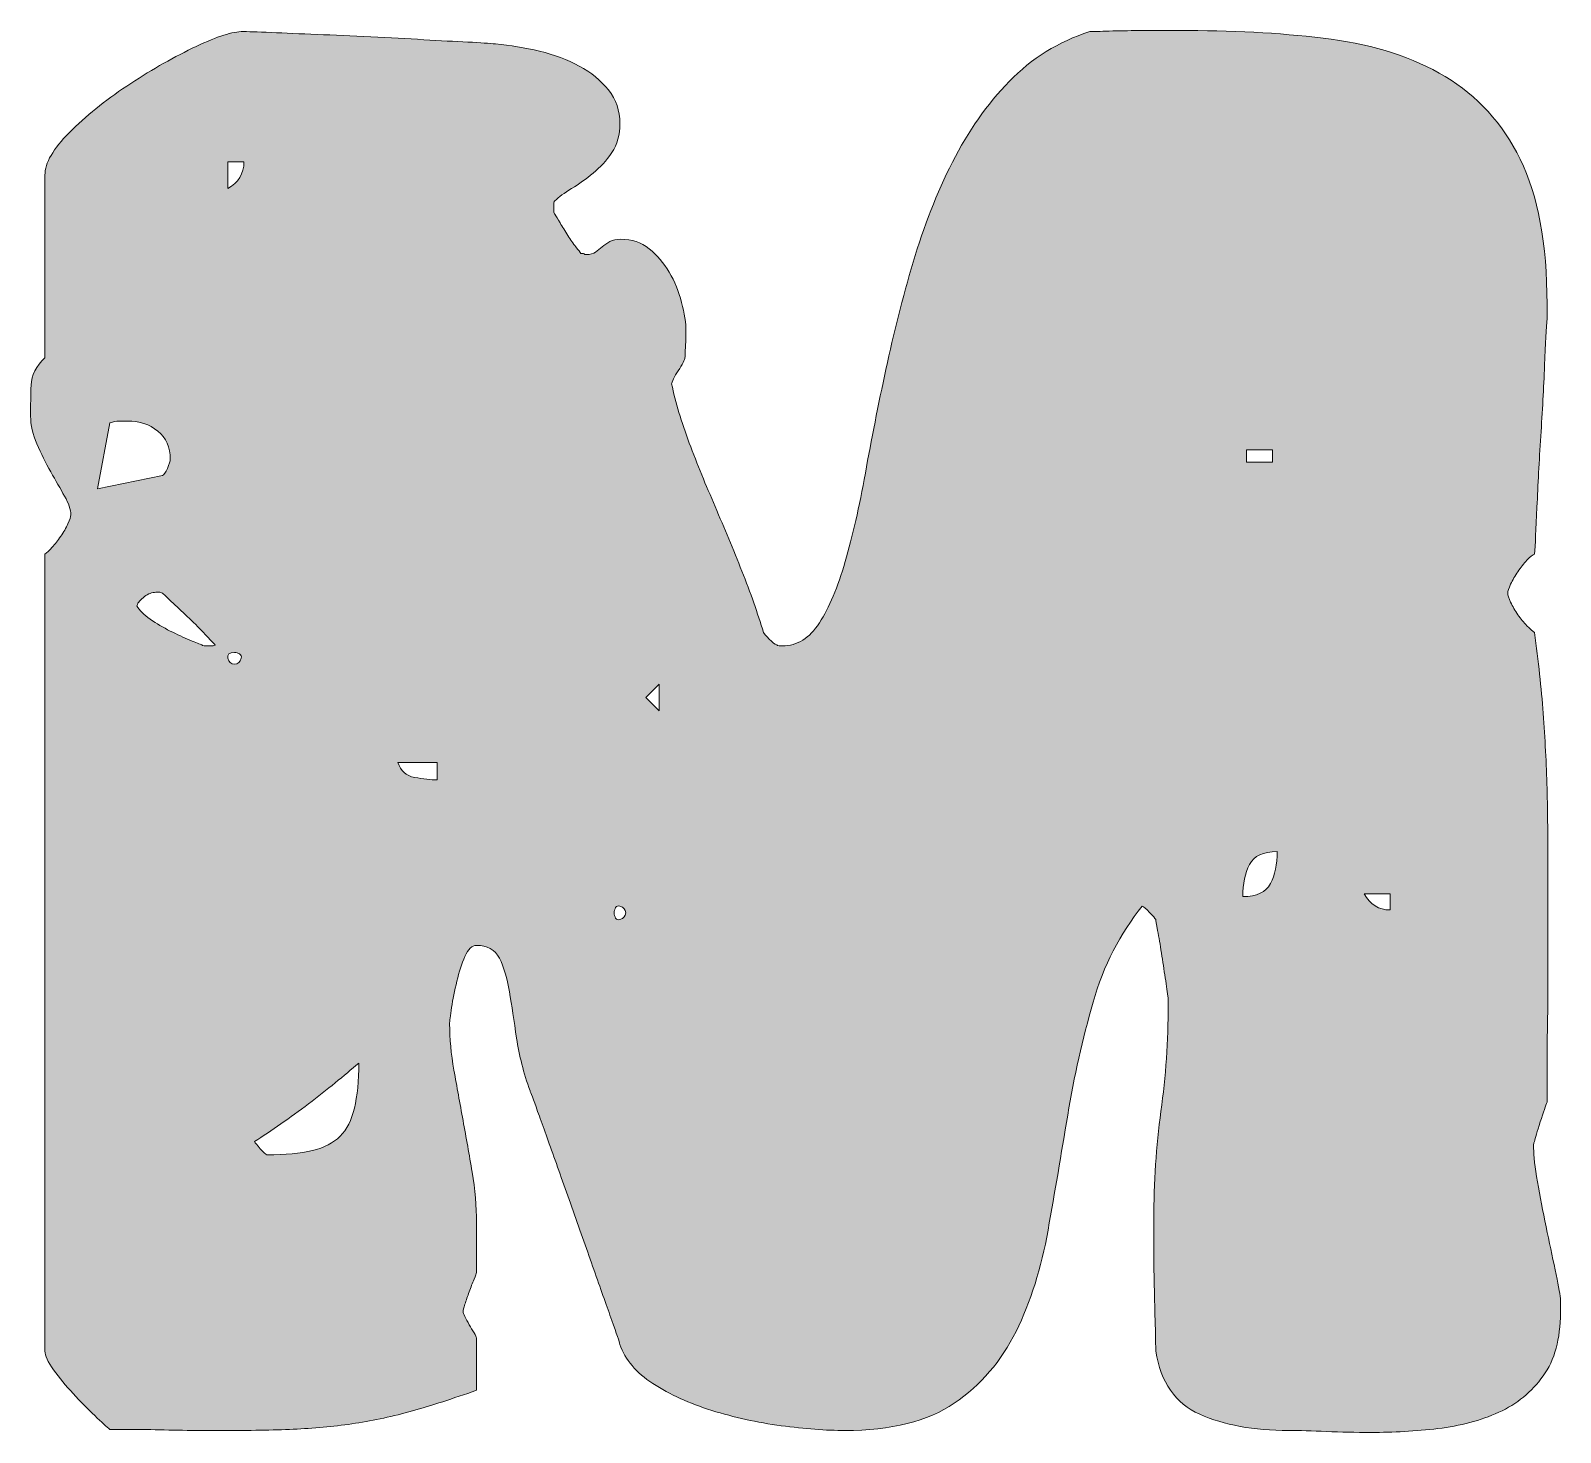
# Model space of a CAD drawing. Header units: inches. Extents: x 187 to 889, y -947 to -118.
# Drawn here: x 410.5 to 495.6, y -910.8 to -832.8 of the extents above; entities that cross this region are included whole.
import ezdxf

# ---------------------------------------------------------------- set-up
doc = ezdxf.new("R2010")
doc.units = ezdxf.units.IN
doc.header["$MEASUREMENT"] = 0
doc.layers.add('Layer 1', color=7, linetype='Continuous')

# ---------------------------------------------------------------- blocks, each defined once
blk = doc.blocks.new('block 35')
at = {"layer": 'Layer 1', "true_color": 0x040404}
h = blk.add_hatch(color=18, dxfattribs=at)
h.dxf.hatch_style = 2
edge = h.paths.add_edge_path()
edge.add_spline(control_points=[(433.777, -888.081), (433.777, -888.898), (433.857, -889.757), (434.017, -890.662), (434.177, -891.567), (434.345, -892.498), (434.522, -893.456), (434.699, -894.414), (434.868, -895.372), (435.028, -896.33), (435.188, -897.288), (435.268, -898.229), (435.268, -899.151), (435.268, -899.151), (435.268, -901.919), (435.268, -901.919), (435.268, -901.955), (435.223, -902.078), (435.135, -902.291), (435.045, -902.504), (434.957, -902.736), (434.868, -902.983), (434.779, -903.232), (434.699, -903.462), (434.629, -903.675), (434.558, -903.888), (434.522, -904.031), (434.522, -904.101), (434.522, -904.137), (434.558, -904.226), (434.629, -904.367), (434.699, -904.51), (434.779, -904.66), (434.868, -904.819), (434.957, -904.979), (435.045, -905.131), (435.135, -905.272), (435.223, -905.414), (435.268, -905.504), (435.268, -905.538), (435.268, -905.538), (435.268, -908.465), (435.268, -908.465), (433.954, -908.927), (432.766, -909.309), (431.702, -909.609), (430.637, -909.912), (429.581, -910.142), (428.535, -910.301), (427.488, -910.461), (426.406, -910.567), (425.288, -910.621), (424.171, -910.674), (422.884, -910.7), (421.43, -910.7), (421.181, -910.7), (420.746, -910.7), (420.126, -910.7), (419.504, -910.7), (418.848, -910.691), (418.157, -910.674), (417.465, -910.657), (416.808, -910.647), (416.187, -910.647), (415.566, -910.647), (415.131, -910.647), (414.883, -910.647), (414.706, -910.505), (414.421, -910.248), (414.032, -909.876), (413.641, -909.503), (413.242, -909.096), (412.834, -908.651), (412.426, -908.209), (412.063, -907.766), (411.743, -907.321), (411.424, -906.878), (411.264, -906.532), (411.264, -906.283), (411.264, -906.283), (411.264, -861.949), (411.264, -861.949), (411.371, -861.878), (411.504, -861.755), (411.663, -861.576), (411.823, -861.399), (411.983, -861.196), (412.142, -860.964), (412.302, -860.734), (412.435, -860.504), (412.542, -860.272), (412.648, -860.042), (412.701, -859.873), (412.701, -859.766), (412.701, -859.483), (412.585, -859.137), (412.355, -858.729), (412.124, -858.322), (411.867, -857.869), (411.584, -857.371), (411.299, -856.875), (411.043, -856.36), (410.812, -855.828), (410.582, -855.296), (410.466, -854.782), (410.466, -854.284), (410.466, -853.682), (410.475, -853.106), (410.492, -852.555), (410.511, -852.005), (410.768, -851.5), (411.264, -851.038), (411.264, -851.038), (411.264, -840.872), (411.264, -840.872), (411.264, -840.199), (411.717, -839.409), (412.621, -838.504), (413.526, -837.599), (414.591, -836.74), (415.815, -835.923), (417.039, -835.107), (418.253, -834.406), (419.46, -833.82), (420.667, -833.235), (421.571, -832.925), (422.175, -832.889), (422.529, -832.889), (423.088, -832.908), (423.851, -832.942), (424.614, -832.978), (425.465, -833.014), (426.406, -833.049), (427.346, -833.085), (428.339, -833.128), (429.386, -833.182), (430.433, -833.235), (431.418, -833.288), (432.34, -833.341), (433.262, -833.395), (434.079, -833.44), (434.789, -833.474), (435.498, -833.51), (436.013, -833.547), (436.332, -833.581), (437.148, -833.653), (437.964, -833.786), (438.78, -833.98), (439.596, -834.176), (440.332, -834.451), (440.989, -834.805), (441.645, -835.16), (442.187, -835.603), (442.612, -836.136), (443.038, -836.668), (443.251, -837.289), (443.251, -837.998), (443.251, -838.637), (443.1, -839.179), (442.799, -839.622), (442.496, -840.066), (442.15, -840.447), (441.761, -840.766), (441.37, -841.085), (440.971, -841.37), (440.563, -841.617), (440.155, -841.866), (439.845, -842.096), (439.632, -842.309), (439.596, -842.309), (439.579, -842.355), (439.579, -842.442), (439.579, -842.532), (439.579, -842.612), (439.579, -842.682), (439.579, -842.718), (439.579, -842.781), (439.579, -842.868), (439.579, -842.958), (439.596, -843.02), (439.632, -843.054), (439.702, -843.161), (439.8, -843.321), (439.925, -843.533), (440.048, -843.746), (440.191, -843.978), (440.35, -844.225), (440.51, -844.474), (440.66, -844.687), (440.803, -844.864), (440.944, -845.043), (441.033, -845.166), (441.069, -845.237), (441.069, -845.237), (441.229, -845.237), (441.229, -845.237), (441.264, -845.237), (441.282, -845.246), (441.282, -845.263), (441.282, -845.282), (441.299, -845.29), (441.335, -845.29), (441.335, -845.29), (441.388, -845.29), (441.388, -845.29), (441.601, -845.29), (441.769, -845.246), (441.894, -845.157), (442.017, -845.069), (442.142, -844.97), (442.266, -844.864), (442.39, -844.758), (442.532, -844.661), (442.692, -844.571), (442.852, -844.484), (443.055, -844.438), (443.304, -844.438), (443.907, -844.438), (444.43, -844.617), (444.874, -844.97), (445.317, -845.326), (445.69, -845.761), (445.992, -846.274), (446.293, -846.79), (446.524, -847.348), (446.684, -847.951), (446.844, -848.555), (446.923, -849.105), (446.923, -849.601), (446.923, -849.78), (446.914, -850.053), (446.897, -850.426), (446.879, -850.798), (446.87, -851.004), (446.87, -851.038), (446.87, -851.074), (446.834, -851.163), (446.764, -851.304), (446.692, -851.447), (446.604, -851.597), (446.498, -851.756), (446.391, -851.916), (446.302, -852.068), (446.231, -852.209), (446.16, -852.351), (446.125, -852.441), (446.125, -852.475), (446.338, -853.505), (446.666, -854.604), (447.11, -855.775), (447.553, -856.946), (448.032, -858.126), (448.547, -859.314), (449.061, -860.504), (449.558, -861.701), (450.037, -862.907), (450.516, -864.114), (450.915, -865.248), (451.234, -866.313), (451.27, -866.385), (451.376, -866.509), (451.554, -866.685), (451.731, -866.864), (451.873, -866.97), (451.98, -867.005), (451.98, -867.041), (452.023, -867.058), (452.113, -867.058), (452.201, -867.058), (452.263, -867.058), (452.299, -867.058), (453.114, -867.058), (453.798, -866.632), (454.348, -865.781), (454.897, -864.929), (455.376, -863.794), (455.785, -862.374), (456.193, -860.956), (456.565, -859.314), (456.903, -857.451), (457.239, -855.588), (457.621, -853.665), (458.047, -851.677), (458.473, -849.69), (458.978, -847.704), (459.564, -845.716), (460.149, -843.729), (460.876, -841.876), (461.746, -840.154), (462.615, -838.434), (463.67, -836.934), (464.913, -835.657), (466.154, -834.379), (467.644, -833.457), (469.383, -832.889), (469.596, -832.889), (469.959, -832.881), (470.474, -832.862), (470.989, -832.845), (471.539, -832.836), (472.124, -832.836), (472.71, -832.836), (473.259, -832.836), (473.774, -832.836), (474.288, -832.836), (474.652, -832.836), (474.865, -832.836), (477.739, -832.836), (480.391, -832.995), (482.822, -833.315), (485.252, -833.634), (487.363, -834.326), (489.156, -835.39), (490.947, -836.455), (492.339, -837.991), (493.334, -839.994), (494.327, -842), (494.824, -844.687), (494.824, -848.057), (494.824, -848.057), (494.824, -848.856), (494.824, -848.856), (494.788, -849.354), (494.744, -850.222), (494.691, -851.464), (494.637, -852.707), (494.566, -854.018), (494.478, -855.402), (494.388, -856.786), (494.318, -858.099), (494.265, -859.341), (494.212, -860.584), (494.167, -861.452), (494.132, -861.949), (494.025, -861.985), (493.883, -862.101), (493.706, -862.294), (493.528, -862.49), (493.36, -862.703), (493.2, -862.933), (493.041, -863.165), (492.908, -863.395), (492.801, -863.625), (492.695, -863.857), (492.642, -864.024), (492.642, -864.131), (492.642, -864.237), (492.695, -864.406), (492.801, -864.636), (492.908, -864.868), (493.041, -865.098), (493.2, -865.328), (493.36, -865.56), (493.528, -865.763), (493.706, -865.94), (493.883, -866.119), (494.025, -866.242), (494.132, -866.313), (494.345, -867.909), (494.504, -869.409), (494.611, -870.81), (494.717, -872.213), (494.788, -873.604), (494.824, -874.988), (494.859, -876.372), (494.877, -877.775), (494.877, -879.193), (494.877, -880.613), (494.877, -882.12), (494.877, -883.717), (494.877, -884.036), (494.877, -884.614), (494.877, -885.446), (494.877, -886.281), (494.867, -887.168), (494.85, -888.107), (494.832, -889.048), (494.824, -889.927), (494.824, -890.742), (494.824, -891.559), (494.824, -892.126), (494.824, -892.445), (494.752, -892.624), (494.628, -892.987), (494.451, -893.536), (494.273, -894.087), (494.167, -894.45), (494.132, -894.627), (494.096, -894.663), (494.079, -894.717), (494.079, -894.787), (494.079, -894.859), (494.079, -894.929), (494.079, -895), (494.079, -895.426), (494.149, -896.047), (494.292, -896.863), (494.433, -897.68), (494.593, -898.512), (494.771, -899.364), (494.947, -900.216), (495.116, -901.014), (495.276, -901.759), (495.436, -902.504), (495.533, -903.036), (495.569, -903.356), (495.569, -903.356), (495.569, -904.154), (495.569, -904.154), (495.569, -905.61), (495.25, -906.781), (494.611, -907.667), (493.972, -908.554), (493.147, -909.229), (492.136, -909.689), (491.125, -910.151), (489.998, -910.451), (488.756, -910.594), (487.514, -910.737), (486.272, -910.807), (485.031, -910.807), (484.179, -910.807), (483.354, -910.79), (482.556, -910.754), (481.758, -910.718), (481.056, -910.7), (480.454, -910.7), (478.502, -910.7), (476.852, -910.398), (475.504, -909.796), (474.155, -909.193), (473.339, -908.022), (473.056, -906.283), (473.056, -906), (473.046, -905.511), (473.029, -904.819), (473.011, -904.127), (472.993, -903.401), (472.976, -902.637), (472.958, -901.875), (472.949, -901.147), (472.949, -900.455), (472.949, -899.763), (472.949, -899.277), (472.949, -898.991), (472.949, -896.899), (473.082, -894.886), (473.348, -892.951), (473.615, -891.018), (473.748, -889.039), (473.748, -887.016), (473.748, -887.016), (473.748, -886.644), (473.748, -886.644), (473.711, -886.361), (473.658, -885.988), (473.588, -885.526), (473.517, -885.066), (473.445, -884.604), (473.375, -884.142), (473.304, -883.682), (473.232, -883.264), (473.162, -882.892), (473.091, -882.519), (473.056, -882.316), (473.056, -882.28), (473.02, -882.209), (472.905, -882.076), (472.71, -881.88), (472.514, -881.687), (472.381, -881.571), (472.311, -881.534), (471.068, -883.061), (470.155, -884.844), (469.57, -886.883), (468.984, -888.925), (468.514, -891.018), (468.159, -893.164), (467.804, -895.312), (467.441, -897.44), (467.068, -899.55), (466.696, -901.662), (466.101, -903.542), (465.285, -905.192), (464.469, -906.842), (463.324, -908.172), (461.852, -909.184), (460.379, -910.195), (458.348, -910.7), (455.758, -910.7), (454.729, -910.7), (453.55, -910.611), (452.219, -910.434), (450.888, -910.258), (449.602, -909.972), (448.36, -909.583), (447.118, -909.193), (446.027, -908.697), (445.087, -908.093), (444.146, -907.49), (443.534, -906.762), (443.251, -905.91), (443.215, -905.77), (443.065, -905.325), (442.799, -904.58), (442.532, -903.835), (442.222, -902.957), (441.867, -901.945), (441.512, -900.934), (441.131, -899.853), (440.723, -898.699), (440.314, -897.547), (439.933, -896.473), (439.579, -895.479), (439.223, -894.487), (438.922, -893.643), (438.674, -892.951), (438.425, -892.259), (438.283, -891.879), (438.248, -891.806), (437.893, -890.814), (437.645, -889.837), (437.503, -888.879), (437.36, -887.921), (437.227, -887.062), (437.104, -886.298), (436.979, -885.536), (436.793, -884.914), (436.545, -884.435), (436.296, -883.956), (435.87, -883.717), (435.268, -883.717), (435.019, -883.717), (434.806, -883.922), (434.629, -884.329), (434.451, -884.737), (434.3, -885.199), (434.177, -885.712), (434.052, -886.228), (433.954, -886.716), (433.884, -887.176), (433.813, -887.638), (433.777, -887.94), (433.777, -888.081)], knot_values=[0, 0, 0, 0, 1, 1, 1, 2, 2, 2, 3, 3, 3, 4, 4, 4, 5, 5, 5, 6, 6, 6, 7, 7, 7, 8, 8, 8, 9, 9, 9, 10, 10, 10, 11, 11, 11, 12, 12, 12, 13, 13, 13, 14, 14, 14, 15, 15, 15, 16, 16, 16, 17, 17, 17, 18, 18, 18, 19, 19, 19, 20, 20, 20, 21, 21, 21, 22, 22, 22, 23, 23, 23, 24, 24, 24, 25, 25, 25, 26, 26, 26, 27, 27, 27, 28, 28, 28, 29, 29, 29, 30, 30, 30, 31, 31, 31, 32, 32, 32, 33, 33, 33, 34, 34, 34, 35, 35, 35, 36, 36, 36, 37, 37, 37, 38, 38, 38, 39, 39, 39, 40, 40, 40, 41, 41, 41, 42, 42, 42, 43, 43, 43, 44, 44, 44, 45, 45, 45, 46, 46, 46, 47, 47, 47, 48, 48, 48, 49, 49, 49, 50, 50, 50, 51, 51, 51, 52, 52, 52, 53, 53, 53, 54, 54, 54, 55, 55, 55, 56, 56, 56, 57, 57, 57, 58, 58, 58, 59, 59, 59, 60, 60, 60, 61, 61, 61, 62, 62, 62, 63, 63, 63, 64, 64, 64, 65, 65, 65, 66, 66, 66, 67, 67, 67, 68, 68, 68, 69, 69, 69, 70, 70, 70, 71, 71, 71, 72, 72, 72, 73, 73, 73, 74, 74, 74, 75, 75, 75, 76, 76, 76, 77, 77, 77, 78, 78, 78, 79, 79, 79, 80, 80, 80, 81, 81, 81, 82, 82, 82, 83, 83, 83, 84, 84, 84, 85, 85, 85, 86, 86, 86, 87, 87, 87, 88, 88, 88, 89, 89, 89, 90, 90, 90, 91, 91, 91, 92, 92, 92, 93, 93, 93, 94, 94, 94, 95, 95, 95, 96, 96, 96, 97, 97, 97, 98, 98, 98, 99, 99, 99, 100, 100, 100, 101, 101, 101, 102, 102, 102, 103, 103, 103, 104, 104, 104, 105, 105, 105, 106, 106, 106, 107, 107, 107, 108, 108, 108, 109, 109, 109, 110, 110, 110, 111, 111, 111, 112, 112, 112, 113, 113, 113, 114, 114, 114, 115, 115, 115, 116, 116, 116, 117, 117, 117, 118, 118, 118, 119, 119, 119, 120, 120, 120, 121, 121, 121, 122, 122, 122, 123, 123, 123, 124, 124, 124, 125, 125, 125, 126, 126, 126, 127, 127, 127, 128, 128, 128, 129, 129, 129, 130, 130, 130, 131, 131, 131, 132, 132, 132, 133, 133, 133, 134, 134, 134, 135, 135, 135, 136, 136, 136, 137, 137, 137, 138, 138, 138, 139, 139, 139, 140, 140, 140, 141, 141, 141, 142, 142, 142, 143, 143, 143, 144, 144, 144, 145, 145, 145, 146, 146, 146, 147, 147, 147, 148, 148, 148, 149, 149, 149, 150, 150, 150, 151, 151, 151, 152, 152, 152, 153, 153, 153, 154, 154, 154, 155, 155, 155, 156, 156, 156, 157, 157, 157, 158, 158, 158, 159, 159, 159, 160, 160, 160, 161, 161, 161, 162, 162, 162, 163, 163, 163, 164, 164, 164, 165, 165, 165, 166, 166, 166, 167, 167, 167, 168, 168, 168, 169, 169, 169, 170, 170, 170, 171, 171, 171, 172, 172, 172, 173, 173, 173, 174, 174, 174, 175, 175, 175, 176, 176, 176, 177, 177, 177, 178, 178, 178, 179, 179, 179, 180, 180, 180, 181, 181, 181, 181], degree=3, periodic=1)
edge = h.paths.add_edge_path()
edge.add_spline(control_points=[(417.811, -857.584), (417.881, -857.55), (417.97, -857.417), (418.077, -857.185), (418.183, -856.955), (418.236, -856.786), (418.236, -856.679), (418.236, -856.007), (418.005, -855.482), (417.544, -855.109), (417.083, -854.737), (416.515, -854.551), (415.841, -854.551), (415.699, -854.551), (415.549, -854.551), (415.389, -854.551), (415.229, -854.551), (415.06, -854.587), (414.883, -854.657), (414.883, -854.657), (414.191, -858.329), (414.191, -858.329), (414.191, -858.329), (417.811, -857.584), (417.811, -857.584)], knot_values=[0, 0, 0, 0, 1, 1, 1, 2, 2, 2, 3, 3, 3, 4, 4, 4, 5, 5, 5, 6, 6, 6, 7, 7, 7, 8, 8, 8, 8], degree=3, periodic=1)
edge = h.paths.add_edge_path()
edge.add_spline(control_points=[(420.365, -867.058), (420.4, -867.058), (420.462, -867.058), (420.552, -867.058), (420.64, -867.058), (420.702, -867.041), (420.738, -867.005), (420.631, -866.898), (420.445, -866.704), (420.179, -866.419), (419.913, -866.136), (419.62, -865.843), (419.301, -865.541), (418.981, -865.241), (418.679, -864.956), (418.396, -864.689), (418.112, -864.423), (417.917, -864.237), (417.811, -864.131), (417.811, -864.131), (417.651, -864.077), (417.651, -864.077), (417.651, -864.077), (417.438, -864.077), (417.438, -864.077), (417.225, -864.077), (417.012, -864.157), (416.799, -864.317), (416.586, -864.477), (416.444, -864.646), (416.374, -864.823), (416.515, -865.072), (416.763, -865.321), (417.119, -865.568), (417.473, -865.817), (417.846, -866.039), (418.236, -866.233), (418.626, -866.429), (418.99, -866.598), (419.327, -866.739), (419.664, -866.881), (419.886, -866.97), (419.993, -867.005), (419.993, -867.041), (420.036, -867.058), (420.126, -867.058), (420.214, -867.058), (420.294, -867.058), (420.365, -867.058)], knot_values=[0, 0, 0, 0, 1, 1, 1, 2, 2, 2, 3, 3, 3, 4, 4, 4, 5, 5, 5, 6, 6, 6, 7, 7, 7, 8, 8, 8, 9, 9, 9, 10, 10, 10, 11, 11, 11, 12, 12, 12, 13, 13, 13, 14, 14, 14, 15, 15, 15, 16, 16, 16, 16], degree=3, periodic=1)
edge = h.paths.add_edge_path()
edge.add_spline(control_points=[(422.175, -867.75), (422.21, -867.643), (422.183, -867.563), (422.095, -867.51), (422.006, -867.457), (421.909, -867.43), (421.802, -867.43), (421.518, -867.43), (421.394, -867.537), (421.43, -867.75), (421.5, -867.963), (421.625, -868.069), (421.802, -868.069), (422.015, -868.069), (422.139, -867.963), (422.175, -867.75)], knot_values=[0, 0, 0, 0, 1, 1, 1, 2, 2, 2, 3, 3, 3, 4, 4, 4, 5, 5, 5, 5], degree=3, periodic=1)
edge = h.paths.add_edge_path()
edge.add_spline(control_points=[(421.43, -841.617), (422.032, -841.298), (422.334, -840.802), (422.334, -840.127), (422.334, -840.127), (421.43, -840.127), (421.43, -840.127), (421.43, -840.127), (421.43, -841.617), (421.43, -841.617)], knot_values=[0, 0, 0, 0, 1, 1, 1, 2, 2, 2, 3, 3, 3, 3], degree=3, periodic=1)
edge = h.paths.add_edge_path()
edge.add_spline(control_points=[(423.612, -895.372), (424.64, -895.372), (425.483, -895.293), (426.14, -895.133), (426.796, -894.973), (427.311, -894.707), (427.683, -894.335), (428.056, -893.962), (428.322, -893.439), (428.482, -892.764), (428.641, -892.092), (428.721, -891.257), (428.721, -890.263), (427.905, -890.974), (426.973, -891.727), (425.927, -892.525), (424.88, -893.323), (423.878, -894.025), (422.92, -894.627), (422.955, -894.699), (423.062, -894.833), (423.239, -895.026), (423.416, -895.222), (423.541, -895.338), (423.612, -895.372)], knot_values=[0, 0, 0, 0, 1, 1, 1, 2, 2, 2, 3, 3, 3, 4, 4, 4, 5, 5, 5, 6, 6, 6, 7, 7, 7, 8, 8, 8, 8], degree=3, periodic=1)
edge = h.paths.add_edge_path()
edge.add_spline(control_points=[(430.903, -873.551), (431.045, -874.013), (431.356, -874.289), (431.835, -874.376), (432.314, -874.465), (432.73, -874.509), (433.085, -874.509), (433.085, -874.509), (433.085, -873.551), (433.085, -873.551), (433.085, -873.551), (430.903, -873.551), (430.903, -873.551)], knot_values=[0, 0, 0, 0, 1, 1, 1, 2, 2, 2, 3, 3, 3, 4, 4, 4, 4], degree=3, periodic=1)
edge = h.paths.add_edge_path()
edge.add_spline(control_points=[(443.251, -881.534), (443.145, -881.5), (443.065, -881.527), (443.011, -881.614), (442.958, -881.704), (442.932, -881.801), (442.932, -881.907), (442.932, -882.013), (442.958, -882.112), (443.011, -882.2), (443.065, -882.289), (443.145, -882.316), (443.251, -882.28), (443.464, -882.209), (443.57, -882.086), (443.57, -881.907), (443.57, -881.73), (443.464, -881.607), (443.251, -881.534)], knot_values=[0, 0, 0, 0, 1, 1, 1, 2, 2, 2, 3, 3, 3, 4, 4, 4, 5, 5, 5, 6, 6, 6, 6], degree=3, periodic=1)
h.paths.add_polyline_path([(445.433, -870.677), (445.433, -869.187), (444.688, -869.932)])
edge = h.paths.add_edge_path()
edge.add_spline(control_points=[(479.815, -878.501), (479.034, -878.501), (478.52, -878.74), (478.272, -879.219), (478.023, -879.698), (477.899, -880.293), (477.899, -881.002), (478.679, -881.002), (479.193, -880.763), (479.442, -880.284), (479.69, -879.805), (479.815, -879.212), (479.815, -878.501)], knot_values=[0, 0, 0, 0, 1, 1, 1, 2, 2, 2, 3, 3, 3, 4, 4, 4, 4], degree=3, periodic=1)
h.paths.add_polyline_path([(478.112, -856.839), (479.549, -856.839), (479.549, -856.147), (478.112, -856.147)])
edge = h.paths.add_edge_path()
edge.add_spline(control_points=[(484.658, -880.843), (484.978, -881.447), (485.457, -881.747), (486.095, -881.747), (486.095, -881.747), (486.095, -880.843), (486.095, -880.843), (486.095, -880.843), (484.658, -880.843), (484.658, -880.843)], knot_values=[0, 0, 0, 0, 1, 1, 1, 2, 2, 2, 3, 3, 3, 3], degree=3, periodic=1)
at = {"layer": 'Layer 1', "lineweight": 0}
for points in [[(478.112, -856.839), (479.549, -856.839), (479.549, -856.147), (478.112, -856.147), (478.112, -856.839)], [(445.433, -870.677), (445.433, -869.187), (444.688, -869.932), (445.433, -870.677)]]:
    blk.add_lwpolyline(points, dxfattribs=at)
for points, knots in [([(433.777, -888.081), (433.777, -888.898), (433.857, -889.757), (434.017, -890.662), (434.177, -891.567), (434.345, -892.498), (434.522, -893.456), (434.699, -894.414), (434.868, -895.372), (435.028, -896.33), (435.188, -897.288), (435.268, -898.229), (435.268, -899.151), (435.268, -899.151), (435.268, -901.919), (435.268, -901.919), (435.268, -901.955), (435.223, -902.078), (435.135, -902.291), (435.045, -902.504), (434.957, -902.736), (434.868, -902.983), (434.779, -903.232), (434.699, -903.462), (434.629, -903.675), (434.558, -903.888), (434.522, -904.031), (434.522, -904.101), (434.522, -904.137), (434.558, -904.226), (434.629, -904.367), (434.699, -904.51), (434.779, -904.66), (434.868, -904.819), (434.957, -904.979), (435.045, -905.131), (435.135, -905.272), (435.223, -905.414), (435.268, -905.504), (435.268, -905.538), (435.268, -905.538), (435.268, -908.465), (435.268, -908.465), (433.954, -908.927), (432.766, -909.309), (431.702, -909.609), (430.637, -909.912), (429.581, -910.142), (428.535, -910.301), (427.488, -910.461), (426.406, -910.567), (425.288, -910.621), (424.171, -910.674), (422.884, -910.7), (421.43, -910.7), (421.181, -910.7), (420.746, -910.7), (420.126, -910.7), (419.504, -910.7), (418.848, -910.691), (418.157, -910.674), (417.465, -910.657), (416.808, -910.647), (416.187, -910.647), (415.566, -910.647), (415.131, -910.647), (414.883, -910.647), (414.706, -910.505), (414.421, -910.248), (414.032, -909.876), (413.641, -909.503), (413.242, -909.096), (412.834, -908.651), (412.426, -908.209), (412.063, -907.766), (411.743, -907.321), (411.424, -906.878), (411.264, -906.532), (411.264, -906.283), (411.264, -906.283), (411.264, -861.949), (411.264, -861.949), (411.371, -861.878), (411.504, -861.755), (411.663, -861.576), (411.823, -861.399), (411.983, -861.196), (412.142, -860.964), (412.302, -860.734), (412.435, -860.504), (412.542, -860.272), (412.648, -860.042), (412.701, -859.873), (412.701, -859.766), (412.701, -859.483), (412.585, -859.137), (412.355, -858.729), (412.124, -858.322), (411.867, -857.869), (411.584, -857.371), (411.299, -856.875), (411.043, -856.36), (410.812, -855.828), (410.582, -855.296), (410.466, -854.782), (410.466, -854.284), (410.466, -853.682), (410.475, -853.106), (410.492, -852.555), (410.511, -852.005), (410.768, -851.5), (411.264, -851.038), (411.264, -851.038), (411.264, -840.872), (411.264, -840.872), (411.264, -840.199), (411.717, -839.409), (412.621, -838.504), (413.526, -837.599), (414.591, -836.74), (415.815, -835.923), (417.039, -835.107), (418.253, -834.406), (419.46, -833.82), (420.667, -833.235), (421.571, -832.925), (422.175, -832.889), (422.529, -832.889), (423.088, -832.908), (423.851, -832.942), (424.614, -832.978), (425.465, -833.014), (426.406, -833.049), (427.346, -833.085), (428.339, -833.128), (429.386, -833.182), (430.433, -833.235), (431.418, -833.288), (432.34, -833.341), (433.262, -833.395), (434.079, -833.44), (434.789, -833.474), (435.498, -833.51), (436.013, -833.547), (436.332, -833.581), (437.148, -833.653), (437.964, -833.786), (438.78, -833.98), (439.596, -834.176), (440.332, -834.451), (440.989, -834.805), (441.645, -835.16), (442.187, -835.603), (442.612, -836.136), (443.038, -836.668), (443.251, -837.289), (443.251, -837.998), (443.251, -838.637), (443.1, -839.179), (442.799, -839.622), (442.496, -840.066), (442.15, -840.447), (441.761, -840.766), (441.37, -841.085), (440.971, -841.37), (440.563, -841.617), (440.155, -841.866), (439.845, -842.096), (439.632, -842.309), (439.596, -842.309), (439.579, -842.355), (439.579, -842.442), (439.579, -842.532), (439.579, -842.612), (439.579, -842.682), (439.579, -842.718), (439.579, -842.781), (439.579, -842.868), (439.579, -842.958), (439.596, -843.02), (439.632, -843.054), (439.702, -843.161), (439.8, -843.321), (439.925, -843.533), (440.048, -843.746), (440.191, -843.978), (440.35, -844.225), (440.51, -844.474), (440.66, -844.687), (440.803, -844.864), (440.944, -845.043), (441.033, -845.166), (441.069, -845.237), (441.069, -845.237), (441.229, -845.237), (441.229, -845.237), (441.264, -845.237), (441.282, -845.246), (441.282, -845.263), (441.282, -845.282), (441.299, -845.29), (441.335, -845.29), (441.335, -845.29), (441.388, -845.29), (441.388, -845.29), (441.601, -845.29), (441.769, -845.246), (441.894, -845.157), (442.017, -845.069), (442.142, -844.97), (442.266, -844.864), (442.39, -844.758), (442.532, -844.661), (442.692, -844.571), (442.852, -844.484), (443.055, -844.438), (443.304, -844.438), (443.907, -844.438), (444.43, -844.617), (444.874, -844.97), (445.317, -845.326), (445.69, -845.761), (445.992, -846.274), (446.293, -846.79), (446.524, -847.348), (446.684, -847.951), (446.844, -848.555), (446.923, -849.105), (446.923, -849.601), (446.923, -849.78), (446.914, -850.053), (446.897, -850.426), (446.879, -850.798), (446.87, -851.004), (446.87, -851.038), (446.87, -851.074), (446.834, -851.163), (446.764, -851.304), (446.692, -851.447), (446.604, -851.597), (446.498, -851.756), (446.391, -851.916), (446.302, -852.068), (446.231, -852.209), (446.16, -852.351), (446.125, -852.441), (446.125, -852.475), (446.338, -853.505), (446.666, -854.604), (447.11, -855.775), (447.553, -856.946), (448.032, -858.126), (448.547, -859.314), (449.061, -860.504), (449.558, -861.701), (450.037, -862.907), (450.516, -864.114), (450.915, -865.248), (451.234, -866.313), (451.27, -866.385), (451.376, -866.509), (451.554, -866.685), (451.731, -866.864), (451.873, -866.97), (451.98, -867.005), (451.98, -867.041), (452.023, -867.058), (452.113, -867.058), (452.201, -867.058), (452.263, -867.058), (452.299, -867.058), (453.114, -867.058), (453.798, -866.632), (454.348, -865.781), (454.897, -864.929), (455.376, -863.794), (455.785, -862.374), (456.193, -860.956), (456.565, -859.314), (456.903, -857.451), (457.239, -855.588), (457.621, -853.665), (458.047, -851.677), (458.473, -849.69), (458.978, -847.704), (459.564, -845.716), (460.149, -843.729), (460.876, -841.876), (461.746, -840.154), (462.615, -838.434), (463.67, -836.934), (464.913, -835.657), (466.154, -834.379), (467.644, -833.457), (469.383, -832.889), (469.596, -832.889), (469.959, -832.881), (470.474, -832.862), (470.989, -832.845), (471.539, -832.836), (472.124, -832.836), (472.71, -832.836), (473.259, -832.836), (473.774, -832.836), (474.288, -832.836), (474.652, -832.836), (474.865, -832.836), (477.739, -832.836), (480.391, -832.995), (482.822, -833.315), (485.252, -833.634), (487.363, -834.326), (489.156, -835.39), (490.947, -836.455), (492.339, -837.991), (493.334, -839.994), (494.327, -842), (494.824, -844.687), (494.824, -848.057), (494.824, -848.057), (494.824, -848.856), (494.824, -848.856), (494.788, -849.354), (494.744, -850.222), (494.691, -851.464), (494.637, -852.707), (494.566, -854.018), (494.478, -855.402), (494.388, -856.786), (494.318, -858.099), (494.265, -859.341), (494.212, -860.584), (494.167, -861.452), (494.132, -861.949), (494.025, -861.985), (493.883, -862.101), (493.706, -862.294), (493.528, -862.49), (493.36, -862.703), (493.2, -862.933), (493.041, -863.165), (492.908, -863.395), (492.801, -863.625), (492.695, -863.857), (492.642, -864.024), (492.642, -864.131), (492.642, -864.237), (492.695, -864.406), (492.801, -864.636), (492.908, -864.868), (493.041, -865.098), (493.2, -865.328), (493.36, -865.56), (493.528, -865.763), (493.706, -865.94), (493.883, -866.119), (494.025, -866.242), (494.132, -866.313), (494.345, -867.909), (494.504, -869.409), (494.611, -870.81), (494.717, -872.213), (494.788, -873.604), (494.824, -874.988), (494.859, -876.372), (494.877, -877.775), (494.877, -879.193), (494.877, -880.613), (494.877, -882.12), (494.877, -883.717), (494.877, -884.036), (494.877, -884.614), (494.877, -885.446), (494.877, -886.281), (494.867, -887.168), (494.85, -888.107), (494.832, -889.048), (494.824, -889.927), (494.824, -890.742), (494.824, -891.559), (494.824, -892.126), (494.824, -892.445), (494.752, -892.624), (494.628, -892.987), (494.451, -893.536), (494.273, -894.087), (494.167, -894.45), (494.132, -894.627), (494.096, -894.663), (494.079, -894.717), (494.079, -894.787), (494.079, -894.859), (494.079, -894.929), (494.079, -895), (494.079, -895.426), (494.149, -896.047), (494.292, -896.863), (494.433, -897.68), (494.593, -898.512), (494.771, -899.364), (494.947, -900.216), (495.116, -901.014), (495.276, -901.759), (495.436, -902.504), (495.533, -903.036), (495.569, -903.356), (495.569, -903.356), (495.569, -904.154), (495.569, -904.154), (495.569, -905.61), (495.25, -906.781), (494.611, -907.667), (493.972, -908.554), (493.147, -909.229), (492.136, -909.689), (491.125, -910.151), (489.998, -910.451), (488.756, -910.594), (487.514, -910.737), (486.272, -910.807), (485.031, -910.807), (484.179, -910.807), (483.354, -910.79), (482.556, -910.754), (481.758, -910.718), (481.056, -910.7), (480.454, -910.7), (478.502, -910.7), (476.852, -910.398), (475.504, -909.796), (474.155, -909.193), (473.339, -908.022), (473.056, -906.283), (473.056, -906), (473.046, -905.511), (473.029, -904.819), (473.011, -904.127), (472.993, -903.401), (472.976, -902.637), (472.958, -901.875), (472.949, -901.147), (472.949, -900.455), (472.949, -899.763), (472.949, -899.277), (472.949, -898.991), (472.949, -896.899), (473.082, -894.886), (473.348, -892.951), (473.615, -891.018), (473.748, -889.039), (473.748, -887.016), (473.748, -887.016), (473.748, -886.644), (473.748, -886.644), (473.711, -886.361), (473.658, -885.988), (473.588, -885.526), (473.517, -885.066), (473.445, -884.604), (473.375, -884.142), (473.304, -883.682), (473.232, -883.264), (473.162, -882.892), (473.091, -882.519), (473.056, -882.316), (473.056, -882.28), (473.02, -882.209), (472.905, -882.076), (472.71, -881.88), (472.514, -881.687), (472.381, -881.571), (472.311, -881.534), (471.068, -883.061), (470.155, -884.844), (469.57, -886.883), (468.984, -888.925), (468.514, -891.018), (468.159, -893.164), (467.804, -895.312), (467.441, -897.44), (467.068, -899.55), (466.696, -901.662), (466.101, -903.542), (465.285, -905.192), (464.469, -906.842), (463.324, -908.172), (461.852, -909.184), (460.379, -910.195), (458.348, -910.7), (455.758, -910.7), (454.729, -910.7), (453.55, -910.611), (452.219, -910.434), (450.888, -910.258), (449.602, -909.972), (448.36, -909.583), (447.118, -909.193), (446.027, -908.697), (445.087, -908.093), (444.146, -907.49), (443.534, -906.762), (443.251, -905.91), (443.215, -905.77), (443.065, -905.325), (442.799, -904.58), (442.532, -903.835), (442.222, -902.957), (441.867, -901.945), (441.512, -900.934), (441.131, -899.853), (440.723, -898.699), (440.314, -897.547), (439.933, -896.473), (439.579, -895.479), (439.223, -894.487), (438.922, -893.643), (438.674, -892.951), (438.425, -892.259), (438.283, -891.879), (438.248, -891.806), (437.893, -890.814), (437.645, -889.837), (437.503, -888.879), (437.36, -887.921), (437.227, -887.062), (437.104, -886.298), (436.979, -885.536), (436.793, -884.914), (436.545, -884.435), (436.296, -883.956), (435.87, -883.717), (435.268, -883.717), (435.019, -883.717), (434.806, -883.922), (434.629, -884.329), (434.451, -884.737), (434.3, -885.199), (434.177, -885.712), (434.052, -886.228), (433.954, -886.716), (433.884, -887.176), (433.813, -887.638), (433.777, -887.94), (433.777, -888.081)], [0, 0, 0, 0, 1, 1, 1, 2, 2, 2, 3, 3, 3, 4, 4, 4, 5, 5, 5, 6, 6, 6, 7, 7, 7, 8, 8, 8, 9, 9, 9, 10, 10, 10, 11, 11, 11, 12, 12, 12, 13, 13, 13, 14, 14, 14, 15, 15, 15, 16, 16, 16, 17, 17, 17, 18, 18, 18, 19, 19, 19, 20, 20, 20, 21, 21, 21, 22, 22, 22, 23, 23, 23, 24, 24, 24, 25, 25, 25, 26, 26, 26, 27, 27, 27, 28, 28, 28, 29, 29, 29, 30, 30, 30, 31, 31, 31, 32, 32, 32, 33, 33, 33, 34, 34, 34, 35, 35, 35, 36, 36, 36, 37, 37, 37, 38, 38, 38, 39, 39, 39, 40, 40, 40, 41, 41, 41, 42, 42, 42, 43, 43, 43, 44, 44, 44, 45, 45, 45, 46, 46, 46, 47, 47, 47, 48, 48, 48, 49, 49, 49, 50, 50, 50, 51, 51, 51, 52, 52, 52, 53, 53, 53, 54, 54, 54, 55, 55, 55, 56, 56, 56, 57, 57, 57, 58, 58, 58, 59, 59, 59, 60, 60, 60, 61, 61, 61, 62, 62, 62, 63, 63, 63, 64, 64, 64, 65, 65, 65, 66, 66, 66, 67, 67, 67, 68, 68, 68, 69, 69, 69, 70, 70, 70, 71, 71, 71, 72, 72, 72, 73, 73, 73, 74, 74, 74, 75, 75, 75, 76, 76, 76, 77, 77, 77, 78, 78, 78, 79, 79, 79, 80, 80, 80, 81, 81, 81, 82, 82, 82, 83, 83, 83, 84, 84, 84, 85, 85, 85, 86, 86, 86, 87, 87, 87, 88, 88, 88, 89, 89, 89, 90, 90, 90, 91, 91, 91, 92, 92, 92, 93, 93, 93, 94, 94, 94, 95, 95, 95, 96, 96, 96, 97, 97, 97, 98, 98, 98, 99, 99, 99, 100, 100, 100, 101, 101, 101, 102, 102, 102, 103, 103, 103, 104, 104, 104, 105, 105, 105, 106, 106, 106, 107, 107, 107, 108, 108, 108, 109, 109, 109, 110, 110, 110, 111, 111, 111, 112, 112, 112, 113, 113, 113, 114, 114, 114, 115, 115, 115, 116, 116, 116, 117, 117, 117, 118, 118, 118, 119, 119, 119, 120, 120, 120, 121, 121, 121, 122, 122, 122, 123, 123, 123, 124, 124, 124, 125, 125, 125, 126, 126, 126, 127, 127, 127, 128, 128, 128, 129, 129, 129, 130, 130, 130, 131, 131, 131, 132, 132, 132, 133, 133, 133, 134, 134, 134, 135, 135, 135, 136, 136, 136, 137, 137, 137, 138, 138, 138, 139, 139, 139, 140, 140, 140, 141, 141, 141, 142, 142, 142, 143, 143, 143, 144, 144, 144, 145, 145, 145, 146, 146, 146, 147, 147, 147, 148, 148, 148, 149, 149, 149, 150, 150, 150, 151, 151, 151, 152, 152, 152, 153, 153, 153, 154, 154, 154, 155, 155, 155, 156, 156, 156, 157, 157, 157, 158, 158, 158, 159, 159, 159, 160, 160, 160, 161, 161, 161, 162, 162, 162, 163, 163, 163, 164, 164, 164, 165, 165, 165, 166, 166, 166, 167, 167, 167, 168, 168, 168, 169, 169, 169, 170, 170, 170, 171, 171, 171, 172, 172, 172, 173, 173, 173, 174, 174, 174, 175, 175, 175, 176, 176, 176, 177, 177, 177, 178, 178, 178, 179, 179, 179, 180, 180, 180, 181, 181, 181, 181]), ([(421.43, -841.617), (422.032, -841.298), (422.334, -840.802), (422.334, -840.127), (422.334, -840.127), (421.43, -840.127), (421.43, -840.127), (421.43, -840.127), (421.43, -841.617), (421.43, -841.617)], [0, 0, 0, 0, 1, 1, 1, 2, 2, 2, 3, 3, 3, 3]), ([(417.811, -857.584), (417.881, -857.55), (417.97, -857.417), (418.077, -857.185), (418.183, -856.955), (418.236, -856.786), (418.236, -856.679), (418.236, -856.007), (418.005, -855.482), (417.544, -855.109), (417.083, -854.737), (416.515, -854.551), (415.841, -854.551), (415.699, -854.551), (415.549, -854.551), (415.389, -854.551), (415.229, -854.551), (415.06, -854.587), (414.883, -854.657), (414.883, -854.657), (414.191, -858.329), (414.191, -858.329), (414.191, -858.329), (417.811, -857.584), (417.811, -857.584)], [0, 0, 0, 0, 1, 1, 1, 2, 2, 2, 3, 3, 3, 4, 4, 4, 5, 5, 5, 6, 6, 6, 7, 7, 7, 8, 8, 8, 8]), ([(420.365, -867.058), (420.4, -867.058), (420.462, -867.058), (420.552, -867.058), (420.64, -867.058), (420.702, -867.041), (420.738, -867.005), (420.631, -866.898), (420.445, -866.704), (420.179, -866.419), (419.913, -866.136), (419.62, -865.843), (419.301, -865.541), (418.981, -865.241), (418.679, -864.956), (418.396, -864.689), (418.112, -864.423), (417.917, -864.237), (417.811, -864.131), (417.811, -864.131), (417.651, -864.077), (417.651, -864.077), (417.651, -864.077), (417.438, -864.077), (417.438, -864.077), (417.225, -864.077), (417.012, -864.157), (416.799, -864.317), (416.586, -864.477), (416.444, -864.646), (416.374, -864.823), (416.515, -865.072), (416.763, -865.321), (417.119, -865.568), (417.473, -865.817), (417.846, -866.039), (418.236, -866.233), (418.626, -866.429), (418.99, -866.598), (419.327, -866.739), (419.664, -866.881), (419.886, -866.97), (419.993, -867.005), (419.993, -867.041), (420.036, -867.058), (420.126, -867.058), (420.214, -867.058), (420.294, -867.058), (420.365, -867.058)], [0, 0, 0, 0, 1, 1, 1, 2, 2, 2, 3, 3, 3, 4, 4, 4, 5, 5, 5, 6, 6, 6, 7, 7, 7, 8, 8, 8, 9, 9, 9, 10, 10, 10, 11, 11, 11, 12, 12, 12, 13, 13, 13, 14, 14, 14, 15, 15, 15, 16, 16, 16, 16]), ([(422.175, -867.75), (422.21, -867.643), (422.183, -867.563), (422.095, -867.51), (422.006, -867.457), (421.909, -867.43), (421.802, -867.43), (421.518, -867.43), (421.394, -867.537), (421.43, -867.75), (421.5, -867.963), (421.625, -868.069), (421.802, -868.069), (422.015, -868.069), (422.139, -867.963), (422.175, -867.75)], [0, 0, 0, 0, 1, 1, 1, 2, 2, 2, 3, 3, 3, 4, 4, 4, 5, 5, 5, 5]), ([(430.903, -873.551), (431.045, -874.013), (431.356, -874.289), (431.835, -874.376), (432.314, -874.465), (432.73, -874.509), (433.085, -874.509), (433.085, -874.509), (433.085, -873.551), (433.085, -873.551), (433.085, -873.551), (430.903, -873.551), (430.903, -873.551)], [0, 0, 0, 0, 1, 1, 1, 2, 2, 2, 3, 3, 3, 4, 4, 4, 4]), ([(479.815, -878.501), (479.034, -878.501), (478.52, -878.74), (478.272, -879.219), (478.023, -879.698), (477.899, -880.293), (477.899, -881.002), (478.679, -881.002), (479.193, -880.763), (479.442, -880.284), (479.69, -879.805), (479.815, -879.212), (479.815, -878.501)], [0, 0, 0, 0, 1, 1, 1, 2, 2, 2, 3, 3, 3, 4, 4, 4, 4]), ([(443.251, -881.534), (443.145, -881.5), (443.065, -881.527), (443.011, -881.614), (442.958, -881.704), (442.932, -881.801), (442.932, -881.907), (442.932, -882.013), (442.958, -882.112), (443.011, -882.2), (443.065, -882.289), (443.145, -882.316), (443.251, -882.28), (443.464, -882.209), (443.57, -882.086), (443.57, -881.907), (443.57, -881.73), (443.464, -881.607), (443.251, -881.534)], [0, 0, 0, 0, 1, 1, 1, 2, 2, 2, 3, 3, 3, 4, 4, 4, 5, 5, 5, 6, 6, 6, 6]), ([(484.658, -880.843), (484.978, -881.447), (485.457, -881.747), (486.095, -881.747), (486.095, -881.747), (486.095, -880.843), (486.095, -880.843), (486.095, -880.843), (484.658, -880.843), (484.658, -880.843)], [0, 0, 0, 0, 1, 1, 1, 2, 2, 2, 3, 3, 3, 3]), ([(423.612, -895.372), (424.64, -895.372), (425.483, -895.293), (426.14, -895.133), (426.796, -894.973), (427.311, -894.707), (427.683, -894.335), (428.056, -893.962), (428.322, -893.439), (428.482, -892.764), (428.641, -892.092), (428.721, -891.257), (428.721, -890.263), (427.905, -890.974), (426.973, -891.727), (425.927, -892.525), (424.88, -893.323), (423.878, -894.025), (422.92, -894.627), (422.955, -894.699), (423.062, -894.833), (423.239, -895.026), (423.416, -895.222), (423.541, -895.338), (423.612, -895.372)], [0, 0, 0, 0, 1, 1, 1, 2, 2, 2, 3, 3, 3, 4, 4, 4, 5, 5, 5, 6, 6, 6, 7, 7, 7, 8, 8, 8, 8])]:
    blk.add_open_spline(points, degree=3, knots=knots, dxfattribs=at)
blk = doc.blocks.new('block 2')
at = {"layer": 'Layer 1'}
blk.add_blockref('block 35', (0, 0), dxfattribs=at)

msp = doc.modelspace()

# ---------------------------------------------------------------- block references
at = {"layer": 'Layer 1'}
msp.add_blockref('block 2', (0, 0), dxfattribs=at)

doc.saveas('drawing.dxf')
